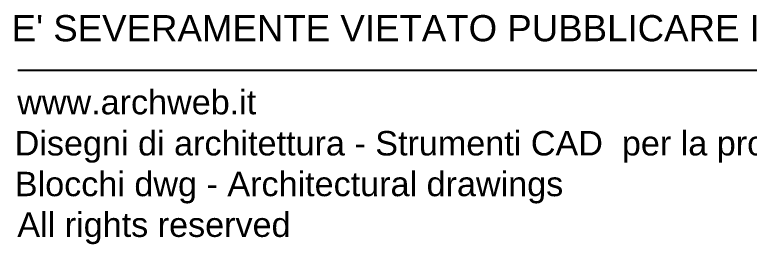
# Model space of a CAD drawing. Header units: millimetres. Extents: x 2491 to 2548.8, y 1338.3 to 1412.1.
# Drawn here: x 2491.05 to 2505.64, y 1338.26 to 1342.82 of the extents above; entities that cross this region are included whole.
import ezdxf

# ---------------------------------------------------------------- set-up
doc = ezdxf.new("R2010")
doc.units = ezdxf.units.MM
doc.layers.add('www.archweb.it - blocchi dwg', color=2, linetype='Continuous')
doc.styles.get("Standard").update_dxf_attribs({"font": 'arial.ttf'})

msp = doc.modelspace()

# ---------------------------------------------------------------- linework, layer by layer
at = {"layer": 'www.archweb.it - blocchi dwg', "color": 253}
msp.add_line((2491.112, 1341.713), (2548.699, 1341.713), dxfattribs=at)

# ---------------------------------------------------------------- texts
at = {"color": 253}
msp.add_text("E' SEVERAMENTE VIETATO PUBBLICARE I CONTENUTI DI QUESTO FILE SU ALTRI SITI WEB", height=0.52103, dxfattribs=at).set_placement((2490.988, 1342.287))
at = {"color": 251}
for s, p in [('www.archweb.it', (2491.098, 1340.837)), ('Disegni di architettura - Strumenti CAD  per la progettazione', (2491.048, 1340.02)), ('Blocchi dwg - Architectural drawings', (2491.051, 1339.211)), ('All rights reserved', (2491.1, 1338.402))]:
    msp.add_text(s, height=0.48551, dxfattribs=at).set_placement(p)

doc.saveas('drawing.dxf')
